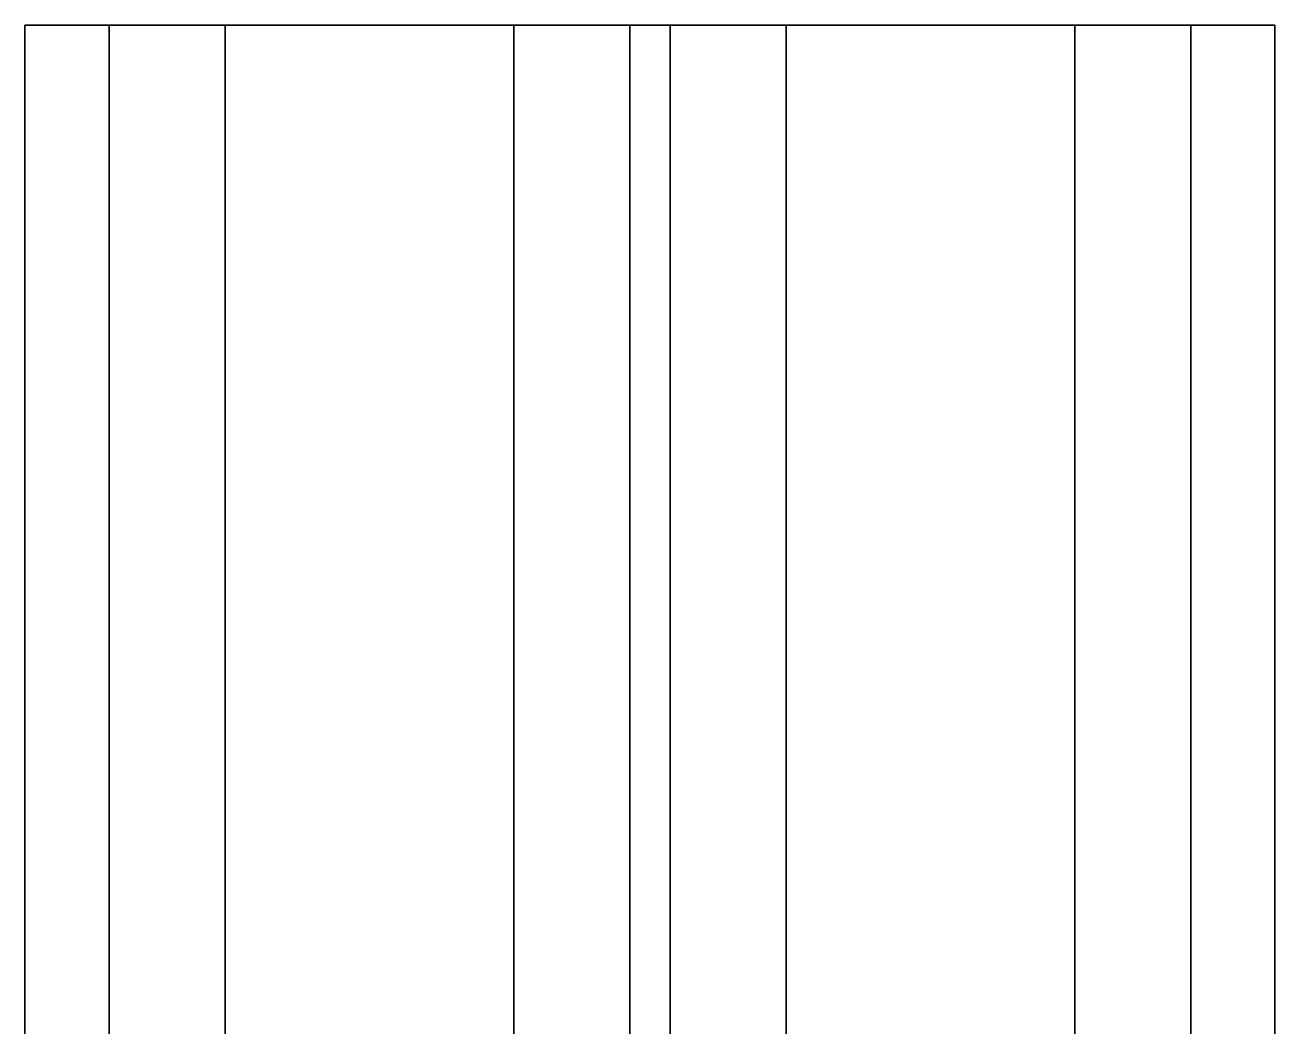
# Model space of a CAD drawing. Extents: x -14.5 to 19.3, y -2 to 15.6.
# Drawn here: x 9.53 to 17.33, y 4.25 to 10.5 of the extents above; entities that cross this region are included whole.
import ezdxf

# ---------------------------------------------------------------- set-up
doc = ezdxf.new("R2010")
doc.units = 0
doc.layers.add('UB3D', color=1, linetype='CONTINUOUS')

msp = doc.modelspace()

# ---------------------------------------------------------------- linework, layer by layer
at = {"layer": 'UB3D', "color": 77}
for points in [[(9.534, 0.5, -14.234), (9.534, 0.5, -3.634), (9.534, 10.5, -3.634), (9.534, 10.5, -14.234)], [(9.534, 0.5, -3.634), (10.059, 0.5, -3.634), (10.059, 10.5, -3.634), (9.534, 10.5, -3.634)], [(10.059, 0.5, -14.234), (9.534, 0.5, -14.234), (9.534, 10.5, -14.234), (10.059, 10.5, -14.234)], [(9.534, 2, -9.059), (9.534, 2, -8.809), (9.534, 10.5, -8.809), (9.534, 10.5, -9.059)], [(9.534, 2, -8.809), (10.784, 2, -8.809), (10.784, 10.5, -8.809), (9.534, 10.5, -8.809)], [(10.784, 2, -9.059), (9.534, 2, -9.059), (9.534, 10.5, -9.059), (10.784, 10.5, -9.059)], [(9.534, 2, -3.884), (9.534, 2, -3.634), (9.534, 10.5, -3.634), (9.534, 10.5, -3.884)], [(9.534, 2, -3.634), (17.334, 2, -3.634), (17.334, 10.5, -3.634), (9.534, 10.5, -3.634)], [(17.334, 2, -3.884), (9.534, 2, -3.884), (9.534, 10.5, -3.884), (17.334, 10.5, -3.884)], [(9.534, 2, -14.234), (9.534, 2, -13.984), (9.534, 10.5, -13.984), (9.534, 10.5, -14.234)], [(9.534, 2, -13.984), (17.334, 2, -13.984), (17.334, 10.5, -13.984), (9.534, 10.5, -13.984)], [(17.334, 2, -14.234), (9.534, 2, -14.234), (9.534, 10.5, -14.234), (17.334, 10.5, -14.234)], [(10.059, 10.5, -14.234), (10.059, 10.5, -3.634), (9.534, 10.5, -3.634)], [(10.059, 10.5, -14.234), (9.534, 10.5, -3.634), (9.534, 10.5, -14.234)], [(10.059, 10.5, -14.234), (9.534, 10.5, -14.234), (10.059, 10.5, -14.234)], [(10.784, 10.5, -9.059), (10.784, 10.5, -8.809), (9.534, 10.5, -8.809)], [(10.784, 10.5, -9.059), (9.534, 10.5, -8.809), (9.534, 10.5, -9.059)], [(10.784, 10.5, -9.059), (9.534, 10.5, -9.059), (10.784, 10.5, -9.059)], [(17.334, 10.5, -3.884), (17.334, 10.5, -3.634), (9.534, 10.5, -3.634)], [(17.334, 10.5, -3.884), (9.534, 10.5, -3.634), (9.534, 10.5, -3.884)], [(17.334, 10.5, -3.884), (9.534, 10.5, -3.884), (17.334, 10.5, -3.884)], [(17.334, 10.5, -14.234), (17.334, 10.5, -13.984), (9.534, 10.5, -13.984)], [(17.334, 10.5, -14.234), (9.534, 10.5, -13.984), (9.534, 10.5, -14.234)], [(17.334, 10.5, -14.234), (9.534, 10.5, -14.234), (17.334, 10.5, -14.234)], [(10.059, 0.5, -3.634), (10.059, 0.5, -14.234), (10.059, 10.5, -14.234), (10.059, 10.5, -3.634)], [(10.784, 2, -8.809), (10.784, 2, -9.059), (10.784, 10.5, -9.059), (10.784, 10.5, -8.809)], [(12.584, 2, -9.059), (12.584, 2, -8.809), (12.584, 10.5, -8.809), (12.584, 10.5, -9.059)], [(12.584, 2, -8.809), (14.284, 2, -8.809), (14.284, 10.5, -8.809), (12.584, 10.5, -8.809)], [(14.284, 2, -9.059), (12.584, 2, -9.059), (12.584, 10.5, -9.059), (14.284, 10.5, -9.059)], [(14.284, 10.5, -9.059), (14.284, 10.5, -8.809), (12.584, 10.5, -8.809)], [(14.284, 10.5, -9.059), (12.584, 10.5, -8.809), (12.584, 10.5, -9.059)], [(14.284, 10.5, -9.059), (12.584, 10.5, -9.059), (14.284, 10.5, -9.059)], [(13.309, 0.5, -14.234), (13.309, 0.5, -3.634), (13.309, 10.5, -3.634), (13.309, 10.5, -14.234)], [(13.309, 0.5, -3.634), (13.559, 0.5, -3.634), (13.559, 10.5, -3.634), (13.309, 10.5, -3.634)], [(13.559, 0.5, -14.234), (13.309, 0.5, -14.234), (13.309, 10.5, -14.234), (13.559, 10.5, -14.234)], [(13.559, 10.5, -14.234), (13.559, 10.5, -3.634), (13.309, 10.5, -3.634)], [(13.559, 10.5, -14.234), (13.309, 10.5, -3.634), (13.309, 10.5, -14.234)], [(13.559, 10.5, -14.234), (13.309, 10.5, -14.234), (13.559, 10.5, -14.234)], [(13.559, 0.5, -3.634), (13.559, 0.5, -14.234), (13.559, 10.5, -14.234), (13.559, 10.5, -3.634)], [(14.284, 2, -8.809), (14.284, 2, -9.059), (14.284, 10.5, -9.059), (14.284, 10.5, -8.809)], [(16.084, 2, -9.059), (16.084, 2, -8.809), (16.084, 10.5, -8.809), (16.084, 10.5, -9.059)], [(16.084, 2, -8.809), (17.334, 2, -8.809), (17.334, 10.5, -8.809), (16.084, 10.5, -8.809)], [(17.334, 2, -9.059), (16.084, 2, -9.059), (16.084, 10.5, -9.059), (17.334, 10.5, -9.059)], [(17.334, 10.5, -9.059), (17.334, 10.5, -8.809), (16.084, 10.5, -8.809)], [(17.334, 10.5, -9.059), (16.084, 10.5, -8.809), (16.084, 10.5, -9.059)], [(17.334, 10.5, -9.059), (16.084, 10.5, -9.059), (17.334, 10.5, -9.059)], [(16.809, 0.5, -14.234), (16.809, 0.5, -3.634), (16.809, 10.5, -3.634), (16.809, 10.5, -14.234)], [(16.809, 0.5, -3.634), (17.334, 0.5, -3.634), (17.334, 10.5, -3.634), (16.809, 10.5, -3.634)], [(17.334, 0.5, -14.234), (16.809, 0.5, -14.234), (16.809, 10.5, -14.234), (17.334, 10.5, -14.234)], [(17.334, 10.5, -14.234), (17.334, 10.5, -3.634), (16.809, 10.5, -3.634)], [(17.334, 10.5, -14.234), (16.809, 10.5, -3.634), (16.809, 10.5, -14.234)], [(17.334, 10.5, -14.234), (16.809, 10.5, -14.234), (17.334, 10.5, -14.234)], [(17.334, 0.5, -3.634), (17.334, 0.5, -14.234), (17.334, 10.5, -14.234), (17.334, 10.5, -3.634)], [(17.334, 2, -3.634), (17.334, 2, -3.884), (17.334, 10.5, -3.884), (17.334, 10.5, -3.634)], [(17.334, 2, -13.984), (17.334, 2, -14.234), (17.334, 10.5, -14.234), (17.334, 10.5, -13.984)], [(17.334, 2, -8.809), (17.334, 2, -9.059), (17.334, 10.5, -9.059), (17.334, 10.5, -8.809)]]:
    msp.add_3dface(points, dxfattribs=at)

doc.saveas('drawing.dxf')
